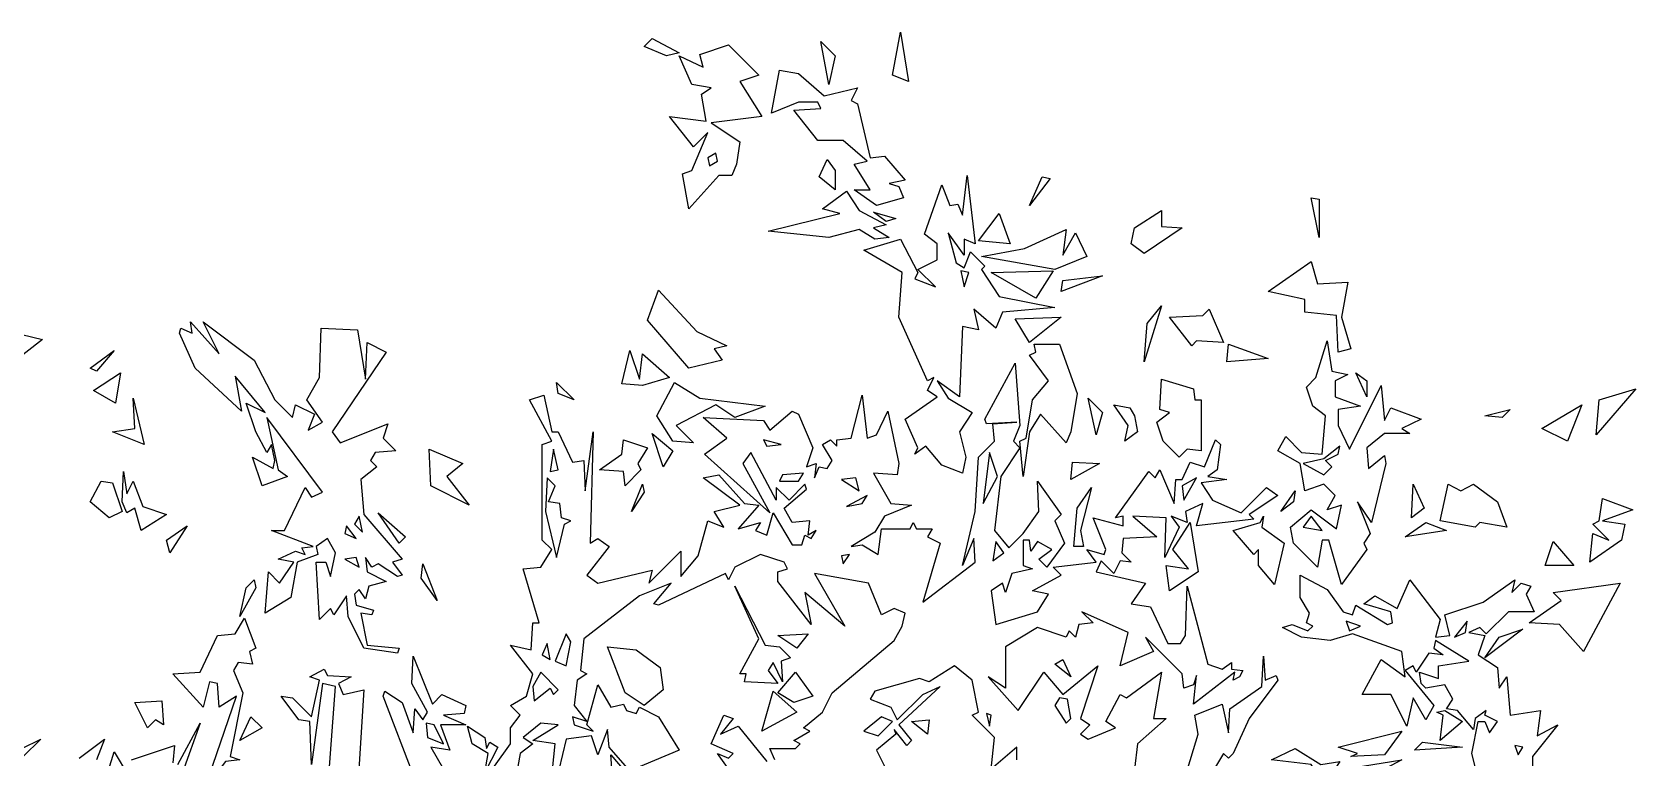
# Model space of a CAD drawing. Header units: millimetres. Extents: x -1920 to 1916, y -1858 to 1858.
# Drawn here: x 130 to 1076, y 1141 to 1569 of the extents above; entities that cross this region are included whole.
import ezdxf

# ---------------------------------------------------------------- set-up
doc = ezdxf.new("R2010")
doc.units = ezdxf.units.MM
doc.layers.add('ALMOND-DRAW-PROFILE', color=7, linetype='Continuous', lineweight=25)

msp = doc.modelspace()

# ---------------------------------------------------------------- linework, layer by layer
at = {"layer": 'ALMOND-DRAW-PROFILE'}
for points in [[(504.08, 1554.63), (490.93, 1560.27), (495.63, 1564.96), (511.58, 1556.51)], [(517.22, 1464.52), (513.46, 1485.17), (519.09, 1487.05), (528.48, 1509.58), (520.03, 1501.13), (505.95, 1518.96), (527.54, 1516.15), (524.73, 1532.11), (530.36, 1535.86), (519.09, 1537.74), (511.58, 1554.63), (525.67, 1548.06), (523.79, 1555.57), (540.68, 1561.2), (558.52, 1543.37), (547.25, 1539.61), (560.4, 1518.96), (530.36, 1515.21), (547.25, 1503.94), (545.38, 1490.8), (542.56, 1484.23), (535.05, 1484.23)], [(599.82, 1537.74), (595.13, 1563.08), (603.58, 1554.63)], [(646.76, 1539.61), (637.37, 1543.37), (642.06, 1568.71)], [(627.98, 1466.4), (614.84, 1475.78), (624.23, 1475.78), (614.84, 1490.8), (622.35, 1492.68), (608.27, 1504.88), (593.25, 1504.88), (579.17, 1522.72), (595.13, 1523.66), (593.25, 1527.41), (581.99, 1527.41), (566.03, 1520.84), (570.72, 1546.19), (581.99, 1544.31), (597.01, 1531.17), (616.72, 1535.86), (612.96, 1528.35), (616.72, 1526.47), (624.23, 1494.56), (632.68, 1495.5), (644.88, 1481.42), (635.49, 1479.54), (641.12, 1477.66), (643.94, 1471.09)], [(529.42, 1489.86), (534.11, 1492.68), (533.17, 1497.37), (528.48, 1494.56)], [(603.58, 1475.78), (594.19, 1483.29), (598.88, 1493.62), (603.58, 1487.05)], [(678.67, 1308.7), (666.47, 1313.39), (657.08, 1324.66), (650.51, 1319.96), (652.39, 1323.72), (644.88, 1340.61), (663.65, 1353.75), (658.02, 1357.51), (661.77, 1365.02), (658.02, 1363.14), (641.12, 1400.69), (643, 1426.97), (620.47, 1440.11), (642.06, 1446.68), (652.39, 1426.97), (650.51, 1423.22), (662.71, 1418.52), (652.39, 1428.85), (663.65, 1434.48), (663.65, 1443.87), (656.14, 1449.5), (666.47, 1478.6), (671.16, 1466.4), (675.86, 1467.34), (678.67, 1460.77), (681.49, 1484.23), (686.18, 1443.87), (679.61, 1446.68), (679.61, 1437.3), (670.22, 1450.44), (674.92, 1432.6), (679.61, 1429.79), (683.36, 1439.18), (691.81, 1430.73), (689.94, 1428.85), (700.26, 1412.89), (733.11, 1406.32), (702.14, 1403.51), (698.38, 1394.12), (685.24, 1405.38), (688.06, 1393.18), (678.67, 1395.06), (676.79, 1353.75), (663.65, 1363.14), (670.22, 1352.82), (684.3, 1344.37), (676.79, 1333.1), (680.55, 1318.08)], [(718.1, 1466.4), (725.61, 1483.29), (730.3, 1482.35)], [(599.82, 1447.62), (564.15, 1451.38), (606.39, 1461.7), (596.07, 1464.52), (610.15, 1474.85), (617.66, 1463.58), (633.61, 1455.13), (626.1, 1453.26), (635.49, 1447.62), (627.04, 1446.68), (617.66, 1452.32)], [(888.94, 1447.62), (884.24, 1471.09), (888.94, 1470.15)], [(633.61, 1457.01), (626.1, 1462.64), (639.25, 1458.89)], [(706.83, 1443.87), (688.06, 1445.75), (700.26, 1461.7)], [(785.68, 1438.24), (778.17, 1443.87), (780.05, 1453.26), (796.01, 1463.58), (796.01, 1454.19), (808.21, 1453.26)], [(733.11, 1428.85), (689.94, 1436.36), (715.28, 1441.05), (739.69, 1452.32), (737.81, 1437.3), (745.32, 1450.44), (751.89, 1436.36)], [(900.2, 1380.04), (899.26, 1401.63), (880.49, 1403.51), (880.49, 1411.01), (858.9, 1415.71), (884.24, 1433.54), (888, 1420.4), (905.83, 1421.34), (902.08, 1400.69), (907.71, 1381.92)], [(679.61, 1418.52), (682.43, 1426.97), (677.73, 1427.91)], [(721.85, 1411.95), (695.57, 1426.97), (732.18, 1427.91)], [(736.87, 1415.71), (737.81, 1422.28), (761.28, 1425.09)], [(517.22, 1370.65), (492.81, 1398.81), (499.38, 1416.65), (521.91, 1392.24), (539.75, 1383.79), (532.24, 1381.92), (536.93, 1375.34)], [(718.1, 1385.67), (709.65, 1399.75), (736.87, 1400.69)], [(785.68, 1374.41), (787.56, 1396.93), (796.01, 1407.26)], [(813.84, 1383.79), (800.7, 1400.69), (820.41, 1401.63), (824.17, 1405.38), (832.62, 1385.67), (816.66, 1386.61)], [(94.81, 1374.41), (107.01, 1386.61), (123.91, 1390.36), (136.11, 1387.55), (118.27, 1373.47)], [(345.44, 1202.63), (325.72, 1205.44), (316.34, 1224.22), (315.4, 1236.42), (307.89, 1225.15), (306.01, 1228.91), (299.44, 1222.34), (297.56, 1256.13), (303.2, 1256.13), (306.01, 1247.68), (308.83, 1261.76), (304.13, 1270.21), (297.56, 1265.52), (298.5, 1260.82), (286.3, 1256.13), (282.54, 1235.48), (267.53, 1226.09), (269.4, 1250.5), (275.97, 1243.93), (284.42, 1256.13), (275.04, 1258.01), (285.36, 1262.7), (290.99, 1260.82), (289.12, 1264.58), (295.69, 1265.52), (271.28, 1274.9), (278.79, 1274.9), (290.99, 1300.25), (294.75, 1294.62), (301.32, 1297.43), (268.46, 1341.55), (275.04, 1310.58), (280.67, 1306.82), (265.65, 1301.19), (260.02, 1318.08), (272.22, 1311.51), (273.16, 1316.21), (271.28, 1325.59), (268.46, 1320.9), (261.89, 1333.1), (256.26, 1350), (267.53, 1344.37), (249.69, 1365.96), (253.45, 1345.31), (226.22, 1370.65), (216.84, 1391.3), (217.78, 1394.12), (224.35, 1391.3), (223.41, 1397.87), (240.3, 1379.1), (230.92, 1397.87), (260.96, 1375.34), (273.16, 1351.88), (283.48, 1341.55), (285.36, 1349.06), (296.63, 1343.43), (292.87, 1334.04), (301.32, 1338.74), (291.93, 1351.88), (299.44, 1365.02), (300.38, 1394.12), (321.97, 1393.18), (326.66, 1364.08), (327.6, 1385.67), (338.87, 1380.04), (306.95, 1333.1), (311.64, 1326.53), (339.8, 1337.8), (336.99, 1329.35), (344.5, 1321.84), (332.3, 1320.9), (329.48, 1316.21), (333.23, 1312.45), (323.85, 1304.94), (325.72, 1284.29), (348.25, 1258.01), (342.62, 1256.13), (348.25, 1248.62), (345.44, 1247.68), (334.17, 1255.19), (330.42, 1253.32), (326.66, 1258.95), (327.6, 1250.5), (338.87, 1244.87), (328.54, 1242.05), (326.66, 1234.54), (322.91, 1240.17), (320.09, 1237.36), (321.03, 1230.79), (331.36, 1227.97), (330.42, 1225.15), (323.85, 1226.09), (327.6, 1207.32), (346.38, 1205.44)], [(168.03, 1368.77), (164.27, 1370.65), (178.35, 1380.98)], [(477.79, 1361.26), (482.49, 1380.98), (488.12, 1364.08), (489.99, 1379.1), (505.95, 1365.02), (489.99, 1360.33)], [(714.34, 1306.82), (712.46, 1327.47), (716.22, 1329.35), (719.97, 1351.88), (729.36, 1363.14), (718.1, 1378.16), (721.85, 1380.04), (720.91, 1384.73), (735.93, 1384.73), (746.26, 1355.63), (742.5, 1333.1), (739.69, 1326.53), (724.67, 1343.43), (718.1, 1333.1)], [(834.49, 1374.41), (835.43, 1384.73), (858.9, 1376.28)], [(902.08, 1242.99), (894.57, 1269.27), (890.81, 1269.27), (888, 1253.32), (873.92, 1267.4), (872.04, 1276.78), (884.24, 1287.11), (899.26, 1275.84), (902.08, 1289.92), (893.63, 1287.11), (898.32, 1295.56), (891.75, 1302.13), (880.49, 1298.37), (877.67, 1314.33), (864.53, 1321.84), (869.22, 1330.29), (878.61, 1320.9), (890.81, 1319.96), (892.69, 1342.49), (885.18, 1348.12), (881.43, 1359.39), (887.06, 1365.02), (893.63, 1386.61), (896.45, 1368.77), (905.83, 1366.9), (898.32, 1363.14), (898.32, 1353.75), (913.34, 1348.12), (900.2, 1346.25), (900.2, 1336.86), (906.77, 1322.78), (925.55, 1360.33), (927.42, 1339.67), (931.18, 1347.18), (949.01, 1340.61), (937.75, 1334.98), (942.44, 1332.16), (927.42, 1332.16), (917.1, 1323.72), (918.04, 1311.51), (927.42, 1319.02), (928.36, 1314.33), (919.91, 1279.6), (911.47, 1291.8), (918.98, 1273.03), (915.22, 1267.4), (917.1, 1263.64)], [(179.29, 1350), (166.15, 1357.51), (182.11, 1367.84)], [(449.63, 1351.88), (440.24, 1355.63), (439.31, 1362.2)], [(507.83, 1327.47), (498.44, 1342.49), (508.77, 1362.2), (523.79, 1352.82), (562.27, 1348.12), (544.44, 1341.55), (533.17, 1349.06), (509.71, 1336.86), (520.03, 1326.53)], [(806.33, 1318.08), (796.95, 1327.47), (793.19, 1338.74), (800.7, 1344.37), (795.07, 1346.25), (796.01, 1364.08), (814.78, 1358.45), (815.72, 1351.88), (819.47, 1351.88), (819.47, 1321.84), (811.03, 1322.78)], [(917.1, 1353.75), (910.53, 1367.84), (917.1, 1363.14)], [(196.19, 1325.59), (177.41, 1333.1), (190.55, 1334.98), (189.61, 1352.82)], [(757.52, 1331.23), (752.83, 1352.82), (761.28, 1344.37)], [(1052.27, 1331.23), (1054.15, 1351.88), (1075.74, 1358.45)], [(774.42, 1327.47), (776.29, 1336.86), (767.85, 1349.06), (777.23, 1347.18), (780.05, 1342.49), (781.93, 1333.1)], [(986.56, 1342.49), (1001.58, 1346.25), (996.89, 1341.55)], [(1035.37, 1327.47), (1020.35, 1334.98), (1043.82, 1349.06)], [(479.67, 1301.19), (478.73, 1309.64), (464.65, 1310.58), (477.79, 1319.96), (478.73, 1328.41), (492.81, 1323.72), (487.18, 1314.33), (489.06, 1310.58)], [(502.2, 1312.45), (495.63, 1332.16), (507.83, 1321.84)], [(563.21, 1324.66), (571.66, 1325.59), (561.34, 1328.41)], [(891.75, 1307.76), (896.45, 1312.45), (892.69, 1316.21), (900.2, 1319.96), (901.14, 1324.66), (891.75, 1317.15), (879.55, 1314.33)], [(387.68, 1289.92), (365.15, 1301.19), (364.21, 1322.78), (383.92, 1314.33), (374.54, 1306.82)], [(435.55, 1309.64), (440.24, 1310.58), (437.43, 1322.78)], [(690.87, 1290.86), (699.32, 1306.82), (694.63, 1320.9)], [(742.5, 1304.94), (743.44, 1315.27), (759.4, 1314.33)], [(194.31, 1274.9), (190.55, 1288.05), (185.86, 1285.23), (183.04, 1291.8), (183.98, 1309.64), (185.86, 1296.49), (189.61, 1304), (195.25, 1288.99), (209.33, 1284.29)], [(439.31, 1258.95), (444, 1278.66), (447.75, 1280.54), (442.12, 1282.41), (441.18, 1290.86), (434.61, 1291.8), (438.37, 1301.19), (433.67, 1305.88), (432.73, 1286.17)], [(570.72, 1304), (581.99, 1304), (584.8, 1308.7), (572.6, 1307.76)], [(617.66, 1298.37), (615.78, 1305.88), (607.33, 1304.94)], [(809.15, 1292.74), (816.66, 1305.88), (808.21, 1301.19)], [(175.53, 1282.41), (164.27, 1291.8), (170.84, 1304), (177.41, 1303.07), (183.04, 1286.17)], [(483.42, 1286.17), (489.99, 1302.13), (490.93, 1297.43)], [(744.38, 1265.52), (746.26, 1288.05), (754.7, 1300.25), (748.13, 1274.9), (750.01, 1265.52)], [(866.41, 1286.17), (874.86, 1298.37), (873.92, 1291.8)], [(943.38, 1282.41), (944.32, 1302.13), (950.89, 1288.05)], [(980.93, 1276.78), (960.28, 1280.54), (964.97, 1302.13), (972.48, 1298.37), (979.99, 1302.13), (994.07, 1291.8), (999.7, 1276.78), (983.74, 1279.6)], [(610.15, 1288.99), (619.53, 1290.86), (622.35, 1295.56)], [(1048.51, 1256.13), (1050.39, 1273.03), (1059.78, 1269.27), (1050.39, 1278.66), (1054.15, 1280.54), (1056.02, 1293.68), (1073.86, 1287.11), (1056.02, 1280.54), (1069.17, 1278.66), (1067.29, 1269.27)], [(211.2, 1261.76), (209.33, 1269.27), (221.53, 1277.72)], [(321.03, 1270.21), (315.4, 1277.72), (314.46, 1273.03)], [(324.79, 1273.97), (322.91, 1283.35), (320.09, 1278.66)], [(346.38, 1267.4), (334.17, 1285.23), (350.13, 1271.15)], [(800.7, 1239.23), (798.82, 1254.25), (811.96, 1252.38), (802.58, 1263.64), (812.9, 1279.6), (817.6, 1250.5)], [(862.65, 1242.99), (853.27, 1254.25), (853.27, 1263.64), (850.45, 1260.82), (838.25, 1274.9), (854.21, 1279.6), (856.08, 1283.35), (855.14, 1276.78), (868.29, 1267.4)], [(879.55, 1276.78), (890.81, 1274.9), (884.24, 1283.35)], [(939.63, 1271.15), (951.83, 1279.6), (964.03, 1274.9)], [(696.51, 1257.07), (703.08, 1261.76), (698.38, 1268.33)], [(1022.23, 1254.25), (1026.92, 1268.33), (1039.13, 1254.25)], [(322.91, 1253.32), (321.03, 1258.95), (314.46, 1258.01)], [(608.27, 1255.19), (612.02, 1260.82), (607.33, 1259.89)], [(368.9, 1233.6), (359.52, 1246.74), (360.46, 1255.19)], [(252.51, 1224.22), (256.26, 1241.11), (260.96, 1245.81), (261.89, 1241.11)], [(569.78, 1184.79), (550.07, 1185.73), (551.01, 1190.42), (547.25, 1190.42), (558.52, 1211.07), (544.44, 1242.05), (562.27, 1207.32), (570.72, 1206.38), (577.29, 1199.81), (571.66, 1197.93), (572.6, 1185.73), (566.97, 1196.99), (564.15, 1192.3)], [(1044.76, 1203.56), (1030.68, 1219.52), (1012.84, 1220.46), (1031.62, 1233.6), (1026.92, 1238.3), (1066.35, 1243.93)], [(231.86, 1122.84), (250.63, 1177.28), (240.3, 1170.71), (239.37, 1184.79), (234.67, 1185.73), (230.92, 1170.71), (213.08, 1190.42), (229.04, 1191.36), (239.37, 1212.95), (249.69, 1213.89), (255.32, 1223.28), (261.89, 1205.44), (258.14, 1203.56), (260.02, 1196.06), (251.57, 1196.99), (248.75, 1192.3), (254.38, 1179.16), (246.87, 1141.61), (252.51, 1139.73), (244.06, 1138.8)], [(906.77, 1215.77), (913.34, 1218.58), (904.89, 1221.4)], [(968.73, 1212.01), (975.3, 1214.83), (976.24, 1221.4)], [(444.94, 1195.12), (447.75, 1209.2), (444.94, 1213.89), (438.37, 1197.93)], [(581.05, 1205.44), (569.78, 1212.95), (587.62, 1213.89)], [(986.56, 1199.81), (995.01, 1212.01), (1009.09, 1216.71)], [(435.55, 1198.87), (433.67, 1208.26), (430.86, 1201.69)], [(490.93, 1171.65), (479.67, 1179.16), (469.34, 1206.38), (486.24, 1204.5), (500.32, 1194.18), (502.2, 1181.04)], [(742.5, 1188.55), (733.11, 1196.06), (737.81, 1198.87)], [(426.16, 1174.47), (435.55, 1181.97), (437.43, 1178.22), (440.24, 1181.04), (429.92, 1191.36), (425.23, 1182.91)], [(579.17, 1173.53), (569.78, 1179.16), (580.11, 1191.36), (590.43, 1177.28)], [(198.06, 1158.51), (190.55, 1173.53), (206.51, 1174.47), (207.45, 1160.39), (202.76, 1163.2)], [(560.4, 1156.63), (566.97, 1180.1), (581.05, 1167.89)], [(739.69, 1161.32), (742.5, 1164.14), (740.62, 1175.4), (735.93, 1176.34), (733.11, 1171.65)], [(252.51, 1151), (259.08, 1165.08), (265.65, 1158.51)], [(620.47, 1156.63), (628.92, 1153.81), (637.37, 1162.26), (630.8, 1165.08)], [(694.63, 1159.45), (695.57, 1166.02), (692.75, 1166.96)], [(960.28, 1151), (962.15, 1166.02), (958.4, 1167.89), (963.09, 1168.83), (973.42, 1162.26)], [(363.27, 1152.88), (372.66, 1149.12), (367.03, 1160.39), (362.33, 1161.32)], [(397.06, 1132.22), (398.94, 1143.49), (389.56, 1149.12), (386.74, 1159.45), (397.06, 1152.88), (398, 1146.3), (399.88, 1150.06), (404.57, 1147.24)], [(658.02, 1154.75), (648.63, 1162.26), (658.96, 1163.2)], [(907.71, 1141.61), (911.47, 1143.49), (900.2, 1147.24), (937.75, 1156.63), (927.42, 1142.55)], [(925.55, 1133.16), (888, 1131.29), (884.24, 1136.92), (860.78, 1139.73), (874.86, 1146.3), (889.88, 1136.92), (901.14, 1138.8), (897.39, 1133.16), (937.75, 1139.73)], [(945.26, 1145.37), (949.95, 1150.06), (973.42, 1147.24)], [(1006.27, 1142.55), (1009.09, 1147.24), (1004.4, 1148.18)], [(483.42, 1126.59), (472.16, 1132.22), (471.22, 1142.55), (482.49, 1129.41), (506.89, 1133.16), (504.08, 1130.35), (509.71, 1128.47)]]:
    msp.add_lwpolyline(points, close=True, dxfattribs=at)
for points in [[(402.7, 1135.98), (412.08, 1149.12), (412.08, 1158.51), (417.72, 1166.02), (412.08, 1171.65), (421.47, 1177.28), (425.23, 1190.42), (412.08, 1207.32), (424.29, 1204.5), (425.23, 1220.46), (428.98, 1220.46), (419.59, 1252.38), (429.92, 1253.32), (436.49, 1263.64), (430.86, 1269.27), (430.86, 1325.59), (436.49, 1327.47), (423.35, 1351.88), (431.8, 1354.69), (436.49, 1333.1), (440.24, 1333.1), (448.69, 1315.27), (455.26, 1316.21), (456.2, 1298.37), (460.9, 1333.1), (459.02, 1267.4), (463.71, 1270.21), (470.28, 1265.52), (457.14, 1248.62), (463.71, 1243.93), (495.63, 1251.44), (493.75, 1243.93), (512.52, 1262.7), (512.52, 1247.68), (522.85, 1259.89), (528.48, 1280.54), (537.87, 1276.78), (532.24, 1286.17), (547.25, 1289.92), (525.67, 1305.88), (535.05, 1307.76), (550.07, 1290.86), (558.52, 1289.92), (546.32, 1275.84), (559.46, 1279.6), (556.64, 1274.9), (563.21, 1272.09), (566.97, 1285.23), (578.23, 1266.46), (583.86, 1266.46), (585.74, 1272.09), (589.5, 1270.21), (592.31, 1274.9), (587.62, 1272.09), (588.56, 1280.54), (578.23, 1279.6), (573.54, 1288.05), (586.68, 1299.31), (585.74, 1302.13), (576.35, 1292.74), (568.84, 1300.25), (568.84, 1292.74), (553.83, 1320.9), (549.13, 1314.33), (565.09, 1285.23), (526.6, 1319.96), (539.75, 1329.35), (525.67, 1341.55), (561.34, 1339.67), (565.09, 1334.04), (578.23, 1345.31), (581.99, 1343.43), (590.43, 1323.72), (586.68, 1312.45), (592.31, 1314.33), (591.37, 1305.88), (594.19, 1312.45), (598.88, 1311.51), (601.7, 1316.21), (596.07, 1325.59), (600.76, 1328.41), (604.51, 1324.66), (604.51, 1328.41), (612.96, 1329.35), (619.53, 1354.69), (622.35, 1329.35), (627.98, 1331.23), (634.55, 1345.31), (641.12, 1314.33), (640.18, 1307.76), (626.1, 1308.7), (636.43, 1290.86), (648.63, 1289.92), (632.68, 1283.35), (627.04, 1273.97), (612.96, 1265.52), (619.53, 1266.46), (628.92, 1260.82), (630.8, 1275.84), (647.69, 1275.84), (649.57, 1279.6), (651.45, 1275.84), (660.84, 1275.84), (658.02, 1271.15), (665.53, 1267.4), (655.2, 1232.66), (686.18, 1256.13), (685.24, 1270.21), (678.67, 1254.25), (686.18, 1286.17), (688.06, 1318.08), (697.44, 1327.47), (696.51, 1337.8), (710.59, 1338.74), (692.75, 1337.8), (691.81, 1340.61), (709.65, 1373.47), (712.46, 1336.86), (708.71, 1327.47), (712.46, 1323.72), (701.2, 1306.82), (697.44, 1274.9), (705.89, 1264.58), (714.34, 1273.03), (723.73, 1286.17), (722.79, 1304), (736.87, 1284.29), (733.11, 1280.54), (738.75, 1267.4), (728.42, 1253.32), (723.73, 1258.01), (731.24, 1263.64), (722.79, 1268.33), (719.03, 1262.7), (718.1, 1269.27), (714.34, 1269.27), (714.34, 1254.25), (719.97, 1252.38), (707.77, 1249.56), (704.02, 1238.3), (702.14, 1243.93), (695.57, 1239.23), (698.38, 1219.52), (722.79, 1227.03), (729.36, 1237.36), (719.97, 1239.23), (736.87, 1248.62), (732.18, 1253.32), (757.52, 1256.13), (751.89, 1263.64), (762.21, 1260.82), (763.15, 1263.64), (755.64, 1282.41), (773.48, 1277.72), (773.48, 1283.35), (768.79, 1282.41), (788.5, 1309.64), (792.25, 1305.88), (795.07, 1310.58), (803.52, 1290.86), (804.46, 1304.94), (808.21, 1304.94), (812.9, 1315.27), (821.35, 1312.45), (827.92, 1328.41), (830.74, 1325.59), (828.86, 1310.58), (823.23, 1306.82), (834.49, 1304.94), (819.47, 1303.07), (826.05, 1292.74), (842.94, 1285.23), (857.96, 1300.25), (864.53, 1295.56), (847.63, 1284.29), (850.45, 1281.48), (816.66, 1277.72), (820.41, 1290.86), (810.09, 1286.17), (811.03, 1279.6), (801.64, 1283.35), (806.33, 1276.78), (797.88, 1258.95), (798.82, 1282.41), (779.11, 1283.35), (793.19, 1271.15), (773.48, 1270.21), (772.54, 1261.76), (778.17, 1256.13), (771.6, 1257.07), (767.85, 1249.56), (760.34, 1257.07), (757.52, 1250.5), (786.62, 1243.93), (778.17, 1231.73), (789.44, 1229.85), (799.76, 1208.26), (807.27, 1208.26), (810.09, 1212.95), (811.03, 1242.05), (823.23, 1196.06), (831.68, 1193.24), (837.31, 1196.99), (837.31, 1193.24), (843.88, 1192.3), (842, 1188.55), (838.25, 1186.67), (839.19, 1191.36), (814.78, 1172.59), (816.66, 1189.48), (814.78, 1183.85), (809.15, 1181.97), (808.21, 1190.42), (786.62, 1212.01), (791.31, 1203.56), (771.6, 1195.12), (776.29, 1214.83), (749.07, 1227.03), (755.64, 1220.46), (747.2, 1219.52), (745.32, 1212.01), (741.56, 1215.77), (739.69, 1212.01), (722.79, 1217.65), (704.02, 1206.38), (704.02, 1181.97), (693.69, 1188.55), (711.53, 1168.83), (726.54, 1191.36), (737.81, 1178.22), (758.46, 1195.12), (748.13, 1164.14), (753.77, 1160.39), (748.13, 1154.75), (752.83, 1151.94), (768.79, 1158.51), (763.15, 1162.26), (771.6, 1178.22), (775.36, 1176.34), (796.01, 1191.36), (791.31, 1164.14), (798.82, 1164.14), (781.93, 1149.12), (780.05, 1134.1)], [(567.91, 1139.73), (565.09, 1146.3), (580.11, 1146.3), (582.92, 1149.12), (579.17, 1151), (588.56, 1156.63), (584.8, 1158.51), (596.07, 1167.89), (601.7, 1179.16), (638.31, 1210.14), (643, 1218.58), (644.88, 1226.09), (638.31, 1228.91), (630.8, 1225.15), (623.29, 1243.93), (591.37, 1249.56), (609.21, 1218.58), (585.74, 1238.3), (589.5, 1219.52), (569.78, 1244.87), (569.78, 1250.5), (575.42, 1252.38), (573.54, 1256.13), (559.46, 1260.82), (544.44, 1253.32), (540.68, 1245.81), (538.81, 1249.56), (499.38, 1230.79), (496.57, 1231.73), (506.89, 1243.93), (488.12, 1236.42), (455.26, 1211.07), (453.39, 1192.3), (457.14, 1190.42), (451.51, 1186.67), (449.63, 1171.65), (457.14, 1162.26), (448.69, 1165.08), (449.63, 1160.39), (460.9, 1156.63), (457.14, 1160.39), (463.71, 1183.85), (471.22, 1170.71), (478.73, 1172.59), (480.61, 1168.83), (486.24, 1166.96), (488.12, 1170.71), (499.38, 1165.08), (511.58, 1145.37), (482.49, 1133.16), (470.28, 1147.24), (469.34, 1157.57), (463.71, 1142.55), (459.96, 1153.81), (444.94, 1151.94), (438.37, 1124.71)], [(984.68, 1120.96), (979.05, 1143.49), (982.81, 1162.26), (986.56, 1162.26), (989.38, 1155.69), (994.07, 1162.26), (986.56, 1166.02), (987.5, 1168.83), (980.93, 1164.14), (979.99, 1157.57), (970.6, 1168.83), (964.03, 1169.77), (967.79, 1175.4), (963.09, 1183.85), (951.83, 1181.97), (949.01, 1184.79), (948.07, 1191.36), (959.34, 1187.61), (959.34, 1195.12), (977.17, 1197.93), (957.46, 1210.14), (956.52, 1205.44), (962.15, 1201.69), (953.71, 1202.63), (946.2, 1191.36), (944.32, 1195.12), (939.63, 1192.3), (956.52, 1171.65), (951.83, 1163.2), (944.32, 1176.34), (940.56, 1159.45), (931.18, 1178.22), (914.28, 1178.22), (925.55, 1198.87), (939.63, 1188.55), (937.75, 1203.56), (908.65, 1213.89), (895.51, 1210.14), (878.61, 1212.01), (867.35, 1217.65), (872.98, 1219.52), (882.37, 1215.77), (885.18, 1218.58), (881.43, 1220.46), (883.31, 1226.09), (877.67, 1235.48), (877.67, 1248.62), (893.63, 1240.17), (903.02, 1227.03), (908.65, 1225.15), (910.53, 1230.79), (929.3, 1219.52), (932.12, 1220.46), (931.18, 1227.03), (915.22, 1231.73), (921.79, 1236.42), (934.93, 1228.91), (942.44, 1245.81), (960.28, 1222.34), (957.46, 1212.01), (965.91, 1212.95), (963.09, 1225.15), (985.62, 1232.66), (1004.4, 1245.81), (1002.52, 1238.3), (1008.15, 1243.93), (1013.78, 1242.05), (1010.97, 1237.36), (1015.66, 1227.03), (1000.64, 1227.03), (987.5, 1213.89), (983.74, 1217.65), (977.17, 1214.83), (986.56, 1212.95), (982.81, 1201.69), (994.07, 1194.18), (995.01, 1181.97), (999.7, 1188.55), (1001.58, 1166.02), (1019.41, 1168.83), (1017.54, 1153.81), (1029.74, 1160.39), (1014.72, 1141.61), (1014.72, 1135.98)], [(305.07, 1130.35), (308.83, 1182.91), (301.32, 1184.79), (294.75, 1136.92), (293.81, 1162.26), (287.24, 1163.2), (276.91, 1177.28), (283.48, 1176.34), (294.75, 1165.08), (299.44, 1186.67), (293.81, 1188.55), (302.26, 1193.24), (304.13, 1189.48), (318.22, 1188.55), (310.71, 1184.79), (313.52, 1178.22), (325.72, 1181.04), (321.03, 1108.76)], [(355.76, 1128.47), (336.99, 1177.28), (337.93, 1180.1), (348.25, 1173.53), (354.82, 1155.69), (355.76, 1169.77), (360.46, 1163.2), (363.27, 1167.89), (353.89, 1184.79), (354.82, 1200.75), (366.09, 1172.59), (371.72, 1178.22), (385.8, 1171.65), (384.86, 1166.96), (372.66, 1166.02), (385.8, 1160.39), (370.78, 1160.39), (376.41, 1145.37), (365.15, 1147.24), (372.66, 1134.1)], [(710.59, 1139.73), (710.59, 1147.24), (695.57, 1134.1), (697.44, 1152.88), (684.3, 1166.02), (688.06, 1167.89), (684.3, 1186.67), (673.98, 1195.12), (658.96, 1185.73), (653.33, 1187.61), (627.04, 1180.1), (624.23, 1175.4), (636.43, 1170.71), (640.18, 1163.2), (655.2, 1178.22), (665.53, 1182.91), (641.12, 1160.39), (648.63, 1151), (645.82, 1148.18), (638.31, 1157.57), (639.25, 1154.75), (627.98, 1145.37), (637.37, 1126.59)], [(810.09, 1130.35), (817.6, 1154.75), (815.72, 1166.02), (831.68, 1172.59), (835.43, 1155.69), (836.37, 1169.77), (855.14, 1182.91), (856.08, 1200.75), (857.02, 1186.67), (863.59, 1189.48), (864.53, 1186.67), (847.63, 1164.14), (838.25, 1143.49), (835.43, 1140.67), (832.62, 1143.49), (821.35, 1124.71)], [(552.89, 1117.21), (534.11, 1143.49), (540.68, 1140.67), (543.5, 1143.49), (530.36, 1149.12), (537.87, 1166.02), (543.5, 1164.14), (535.99, 1154.75), (546.32, 1159.45), (563.21, 1138.8)], [(215.9, 1136.92), (229.04, 1161.32), (218.71, 1132.22)], [(433.67, 1103.13), (438.37, 1149.12), (425.23, 1151), (440.24, 1160.39), (429.92, 1161.32), (419.59, 1152.88), (425.23, 1149.12), (417.72, 1143.49), (412.08, 1111.57)], [(123.91, 1146.3), (135.17, 1151.94), (124.85, 1141.61)], [(157.7, 1140.67), (172.72, 1151.94), (168.03, 1139.73)], [(171.78, 1122.84), (178.35, 1144.43), (186.8, 1130.35)], [(188.68, 1139.73), (214.02, 1148.18), (213.08, 1137.86)]]:
    msp.add_lwpolyline(points, dxfattribs=at)

doc.saveas('drawing.dxf')
